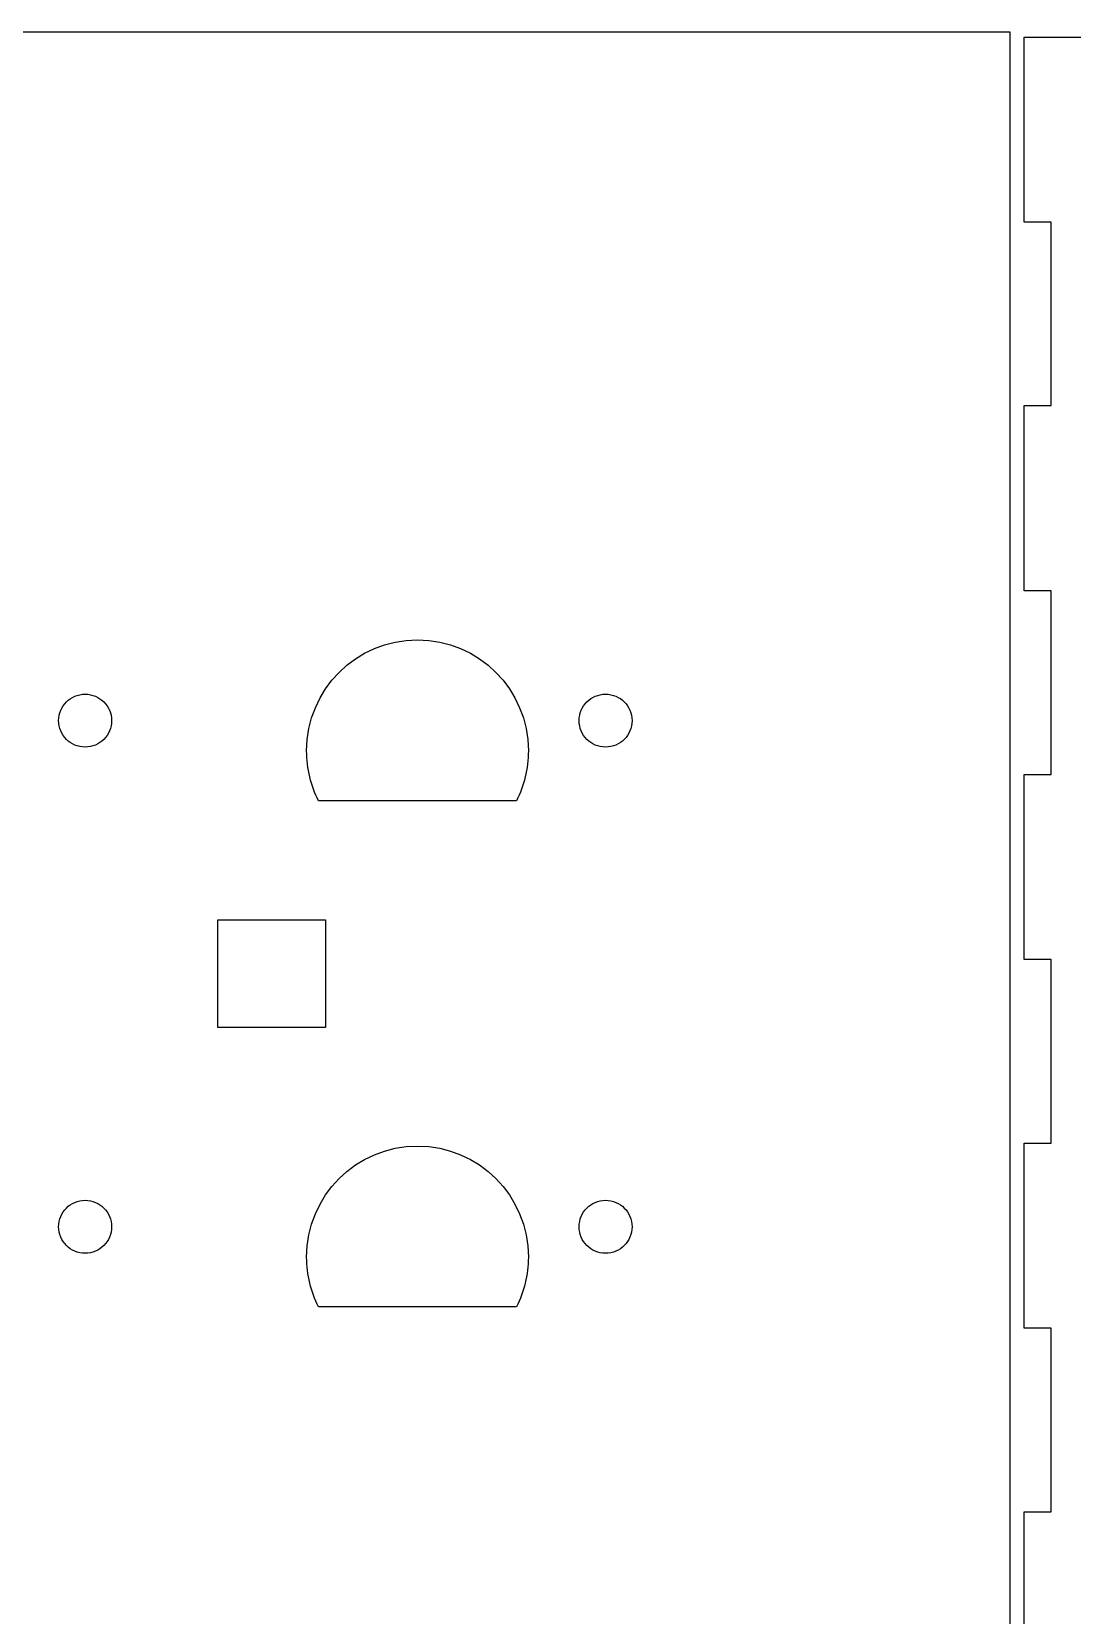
# Model space of a CAD drawing. Extents: x 11 to 585, y 6 to 386.
# Drawn here: x 160.9 to 276.8, y 209.4 to 385.8 of the extents above; entities that cross this region are included whole.
import ezdxf

# ---------------------------------------------------------------- set-up
doc = ezdxf.new("R2010")
doc.units = 0
doc.layers.get('0').update_dxf_attribs({"linetype": 'CONTINUOUS'})

msp = doc.modelspace()

# ---------------------------------------------------------------- linework, layer by layer
at = {"color": 7}
for p, q in [((11.557252, 385.790707), (269.894527, 385.790707)), ((269.894527, 385.790707), (269.894527, 83.715672)), ((271.482083, 364.583279), (271.482083, 385.161611)), ((271.482083, 385.161611), (291.911701, 385.161611)), ((274.482077, 364.583279), (271.482083, 364.583279)), ((274.482077, 344.139945), (274.482077, 364.583279)), ((271.482083, 323.516612), (271.482083, 344.139945)), ((271.482083, 344.139945), (274.482077, 344.139945)), ((274.482077, 323.516612), (271.482083, 323.516612)), ((274.482077, 303.073278), (274.482077, 323.516612)), ((199.064256, 317.079501), (200.199185, 317.495407)), ((200.199185, 317.495407), (201.382994, 317.800184)), ((201.382994, 317.800184), (202.609475, 317.987611)), ((202.609475, 317.987611), (203.87242, 318.051469)), ((203.87242, 318.051469), (205.135336, 317.987611)), ((205.135336, 317.987611), (206.361817, 317.800184)), ((206.361817, 317.800184), (207.545627, 317.495407)), ((207.545627, 317.495407), (208.680555, 317.079501)), ((196.014817, 315.227206), (196.965849, 315.939183)), ((196.965849, 315.939183), (197.984389, 316.558686)), ((197.984389, 316.558686), (199.064256, 317.079501)), ((208.680555, 317.079501), (209.760422, 316.558686)), ((209.760422, 316.558686), (210.778962, 315.939183)), ((210.778962, 315.939183), (211.729995, 315.227206)), ((194.340167, 313.550733), (195.137529, 314.428986)), ((195.137529, 314.428986), (196.014817, 315.227206)), ((211.729995, 315.227206), (212.607311, 314.428986)), ((212.607311, 314.428986), (213.404645, 313.550733)), ((193.01011, 311.579024), (193.628939, 312.598673)), ((193.628939, 312.598673), (194.340167, 313.550733)), ((213.404645, 313.550733), (214.115873, 312.598673)), ((214.115873, 312.598673), (214.734702, 311.579024)), ((164.111486, 310.206087), (164.23572, 310.463959)), ((164.23572, 310.463959), (164.383463, 310.707186)), ((164.383463, 310.707186), (164.553305, 310.934285)), ((164.553305, 310.934285), (164.743692, 311.143775)), ((164.743692, 311.143775), (164.953185, 311.334177)), ((164.953185, 311.334177), (165.180289, 311.503998)), ((165.180289, 311.503998), (165.423509, 311.651764)), ((165.423509, 311.651764), (165.681375, 311.775987)), ((165.681375, 311.775987), (165.952421, 311.875188)), ((165.952421, 311.875188), (166.235123, 311.947877)), ((166.235123, 311.947877), (166.528042, 311.992581)), ((166.528042, 311.992581), (166.829653, 312.007821)), ((166.829653, 312.007821), (167.131292, 311.992581)), ((167.131292, 311.992581), (167.424182, 311.947877)), ((167.424182, 311.947877), (167.706884, 311.875188)), ((167.706884, 311.875188), (167.97793, 311.775987)), ((167.97793, 311.775987), (168.235825, 311.651764)), ((168.235825, 311.651764), (168.479044, 311.503998)), ((168.479044, 311.503998), (168.706148, 311.334177)), ((168.706148, 311.334177), (168.915642, 311.143775)), ((168.915642, 311.143775), (169.106029, 310.934285)), ((169.106029, 310.934285), (169.275842, 310.707186)), ((169.275842, 310.707186), (169.423613, 310.463959)), ((169.423613, 310.463959), (169.547848, 310.206087)), ((192.074402, 309.361838), (192.489861, 310.498006)), ((192.489861, 310.498006), (193.01011, 311.579024)), ((214.734702, 311.579024), (215.25495, 310.498006)), ((215.25495, 310.498006), (215.670409, 309.361838)), ((222.115942, 310.206143), (222.240176, 310.464015)), ((222.240176, 310.464015), (222.387919, 310.707243)), ((222.387919, 310.707243), (222.557761, 310.934341)), ((222.557761, 310.934341), (222.748148, 311.143832)), ((222.748148, 311.143832), (222.957641, 311.334233)), ((222.957641, 311.334233), (223.184745, 311.504055)), ((223.184745, 311.504055), (223.427965, 311.651821)), ((223.427965, 311.651821), (223.685831, 311.776044)), ((223.685831, 311.776044), (223.956877, 311.875245)), ((223.956877, 311.875245), (224.239579, 311.947934)), ((224.239579, 311.947934), (224.532498, 311.992638)), ((224.532498, 311.992638), (224.834109, 312.007878)), ((224.834109, 312.007878), (225.135748, 311.992638)), ((225.135748, 311.992638), (225.428638, 311.947934)), ((225.428638, 311.947934), (225.711368, 311.875245)), ((225.711368, 311.875245), (225.982386, 311.776044)), ((225.982386, 311.776044), (226.240281, 311.651821)), ((226.240281, 311.651821), (226.4835, 311.504055)), ((226.4835, 311.504055), (226.710604, 311.334233)), ((226.710604, 311.334233), (226.920098, 311.143832)), ((226.920098, 311.143832), (227.110485, 310.934341)), ((227.110485, 310.934341), (227.280298, 310.707243)), ((227.280298, 310.707243), (227.428069, 310.464015)), ((227.428069, 310.464015), (227.552304, 310.206143)), ((163.87964, 309.057812), (163.89488, 309.359434)), ((163.89488, 308.756192), (163.87964, 309.057812)), ((163.89488, 309.359434), (163.939584, 309.652341)), ((163.939584, 308.463285), (163.89488, 308.756192)), ((163.939584, 309.652341), (164.012285, 309.935052)), ((164.012285, 309.935052), (164.111486, 310.206087)), ((169.547848, 310.206087), (169.647021, 309.935052)), ((169.647021, 309.935052), (169.719721, 309.652341)), ((169.719721, 309.652341), (169.764425, 309.359434)), ((169.764425, 308.756192), (169.719721, 308.463285)), ((169.764425, 309.359434), (169.779665, 309.057812)), ((169.779665, 309.057812), (169.764425, 308.756192)), ((191.769969, 308.176742), (192.074402, 309.361838)), ((215.670409, 309.361838), (215.974843, 308.176745)), ((221.884096, 309.057868), (221.899336, 309.35949)), ((221.899336, 308.756249), (221.884096, 309.057868)), ((221.899336, 309.35949), (221.94404, 309.652398)), ((221.94404, 308.463342), (221.899336, 308.756249)), ((221.94404, 309.652398), (222.016741, 309.935108)), ((222.016741, 309.935108), (222.115942, 310.206143)), ((227.552304, 310.206143), (227.651477, 309.935108)), ((227.651477, 309.935108), (227.724177, 309.652398)), ((227.724177, 309.652398), (227.768881, 309.35949)), ((227.768881, 308.756249), (227.724177, 308.463342)), ((227.768881, 309.35949), (227.784121, 309.057868)), ((227.784121, 309.057868), (227.768881, 308.756249)), ((164.012285, 308.180575), (163.939584, 308.463285)), ((164.111486, 307.90954), (164.012285, 308.180575)), ((164.23572, 307.651668), (164.111486, 307.90954)), ((164.383463, 307.40844), (164.23572, 307.651668)), ((164.553305, 307.181339), (164.383463, 307.40844)), ((164.743692, 306.971848), (164.553305, 307.181339)), ((164.953185, 306.78145), (164.743692, 306.971848)), ((168.915642, 306.971848), (168.706148, 306.78145)), ((169.106029, 307.181339), (168.915642, 306.971848)), ((169.275842, 307.40844), (169.106029, 307.181339)), ((169.423613, 307.651668), (169.275842, 307.40844)), ((169.547848, 307.90954), (169.423613, 307.651668)), ((169.647021, 308.180575), (169.547848, 307.90954)), ((169.719721, 308.463285), (169.647021, 308.180575)), ((191.518961, 305.684647), (191.582743, 306.94894)), ((191.582743, 306.94894), (191.769969, 308.176742)), ((215.974843, 308.176745), (216.162069, 306.94894)), ((216.162069, 306.94894), (216.225879, 305.684647)), ((222.016741, 308.180631), (221.94404, 308.463342)), ((222.115942, 307.909596), (222.016741, 308.180631)), ((222.240176, 307.651724), (222.115942, 307.909596)), ((222.387919, 307.408497), (222.240176, 307.651724)), ((222.557761, 307.181395), (222.387919, 307.408497)), ((222.748148, 306.971905), (222.557761, 307.181395)), ((222.957641, 306.781506), (222.748148, 306.971905)), ((226.920098, 306.971905), (226.710604, 306.781506)), ((227.110485, 307.181395), (226.920098, 306.971905)), ((227.280298, 307.408497), (227.110485, 307.181395)), ((227.428069, 307.651724), (227.280298, 307.408497)), ((227.552304, 307.909596), (227.428069, 307.651724)), ((227.651477, 308.180631), (227.552304, 307.909596)), ((227.724177, 308.463342), (227.651477, 308.180631)), ((165.180289, 306.611625), (164.953185, 306.78145)), ((165.423509, 306.463862), (165.180289, 306.611625)), ((165.681375, 306.339639), (165.423509, 306.463862)), ((165.952421, 306.240438), (165.681375, 306.339639)), ((166.235123, 306.167746), (165.952421, 306.240438)), ((166.528042, 306.123042), (166.235123, 306.167746)), ((166.829653, 306.107802), (166.528042, 306.123042)), ((167.131292, 306.123042), (166.829653, 306.107802)), ((167.424182, 306.167746), (167.131292, 306.123042)), ((167.706884, 306.240438), (167.424182, 306.167746)), ((167.97793, 306.339639), (167.706884, 306.240438)), ((168.235825, 306.463862), (167.97793, 306.339639)), ((168.479044, 306.611625), (168.235825, 306.463862)), ((168.706148, 306.78145), (168.479044, 306.611625)), ((191.524182, 305.311154), (191.518537, 305.684647)), ((191.518537, 305.684647), (191.518961, 305.684647)), ((191.541115, 304.940545), (191.524182, 305.311154)), ((216.220235, 305.311255), (216.203866, 304.940712)), ((216.225879, 305.684647), (216.220235, 305.311255)), ((223.184745, 306.611682), (222.957641, 306.781506)), ((223.427965, 306.463919), (223.184745, 306.611682)), ((223.685831, 306.339696), (223.427965, 306.463919)), ((223.956877, 306.240495), (223.685831, 306.339696)), ((224.239579, 306.167803), (223.956877, 306.240495)), ((224.532498, 306.123099), (224.239579, 306.167803)), ((224.834109, 306.107859), (224.532498, 306.123099)), ((225.135748, 306.123099), (224.834109, 306.107859)), ((225.428638, 306.167803), (225.135748, 306.123099)), ((225.711368, 306.240495), (225.428638, 306.167803)), ((225.982386, 306.339696), (225.711368, 306.240495)), ((226.240281, 306.463919), (225.982386, 306.339696)), ((226.4835, 306.611682), (226.240281, 306.463919)), ((226.710604, 306.781506), (226.4835, 306.611682)), ((191.569055, 304.572959), (191.541115, 304.940545)), ((191.607635, 304.208528), (191.569055, 304.572959)), ((191.656826, 303.847397), (191.607635, 304.208528)), ((191.716431, 303.489694), (191.656826, 303.847397)), ((191.786281, 303.135565), (191.716431, 303.489694)), ((216.031485, 303.489866), (215.962622, 303.135695)), ((216.090187, 303.847594), (216.031485, 303.489866)), ((216.138588, 304.20874), (216.090187, 303.847594)), ((216.17649, 304.57316), (216.138588, 304.20874)), ((216.203866, 304.940712), (216.17649, 304.57316)), ((191.866179, 302.785143), (191.786281, 303.135565)), ((191.955925, 302.438566), (191.866179, 302.785143)), ((192.05538, 302.095974), (191.955925, 302.438566)), ((192.16429, 301.757499), (192.05538, 302.095974)), ((192.282513, 301.423283), (192.16429, 301.757499)), ((215.588565, 301.757443), (215.471161, 301.423195)), ((215.696543, 302.095957), (215.588565, 301.757443)), ((215.794982, 302.438597), (215.696543, 302.095957)), ((215.883741, 302.785225), (215.794982, 302.438597)), ((215.962622, 303.135695), (215.883741, 302.785225)), ((271.482083, 282.449946), (271.482083, 303.073278)), ((271.482083, 303.073278), (274.482077, 303.073278)), ((192.40988, 301.093464), (192.282513, 301.423283)), ((192.546165, 300.768175), (192.40988, 301.093464)), ((192.691199, 300.447556), (192.546165, 300.768175)), ((192.844784, 300.131744), (192.691199, 300.447556)), ((194.223919, 300.131744), (192.844784, 300.131744)), ((195.603055, 300.131744), (194.223919, 300.131744)), ((196.982162, 300.131744), (195.603055, 300.131744)), ((198.361297, 300.131744), (196.982162, 300.131744)), ((199.740433, 300.131744), (198.361297, 300.131744)), ((201.119568, 300.131744), (199.740433, 300.131744)), ((202.498675, 300.131744), (201.119568, 300.131744)), ((203.87781, 300.131744), (202.498675, 300.131744)), ((205.256946, 300.131744), (203.87781, 300.131744)), ((206.636081, 300.131744), (205.256946, 300.131744)), ((208.015188, 300.131744), (206.636081, 300.131744)), ((209.394323, 300.131744), (208.015188, 300.131744)), ((210.773459, 300.131744), (209.394323, 300.131744)), ((212.152594, 300.131744), (210.773459, 300.131744)), ((213.531701, 300.131744), (212.152594, 300.131744)), ((214.910837, 300.131744), (213.531701, 300.131744)), ((215.064224, 300.447494), (214.910837, 300.131744)), ((215.208863, 300.768079), (215.064224, 300.447494)), ((215.344556, 301.09336), (215.208863, 300.768079)), ((215.471161, 301.423195), (215.344556, 301.09336)), ((181.614485, 286.877363), (193.614489, 286.877363)), ((181.614485, 274.877365), (181.614485, 286.877363)), ((193.614489, 286.877363), (193.614489, 274.877365)), ((274.482077, 282.449946), (271.482083, 282.449946)), ((274.482077, 262.006612), (274.482077, 282.449946)), ((193.614489, 274.877365), (181.614485, 274.877365)), ((199.064256, 260.708604), (200.199185, 261.124509)), ((200.199185, 261.124509), (201.382994, 261.429287)), ((201.382994, 261.429287), (202.609475, 261.616713)), ((202.609475, 261.616713), (203.87242, 261.680572)), ((203.87242, 261.680572), (205.135336, 261.616713)), ((205.135336, 261.616713), (206.361817, 261.429287)), ((206.361817, 261.429287), (207.545627, 261.124509)), ((207.545627, 261.124509), (208.680555, 260.708604)), ((271.482083, 241.383279), (271.482083, 262.006612)), ((271.482083, 262.006612), (274.482077, 262.006612)), ((196.014817, 258.856309), (196.965849, 259.568285)), ((196.965849, 259.568285), (197.984389, 260.187788)), ((197.984389, 260.187788), (199.064256, 260.708604)), ((208.680555, 260.708604), (209.760422, 260.187788)), ((209.760422, 260.187788), (210.778962, 259.568285)), ((210.778962, 259.568285), (211.729995, 258.856309)), ((194.340167, 257.179836), (195.137529, 258.058089)), ((195.137529, 258.058089), (196.014817, 258.856309)), ((211.729995, 258.856309), (212.607311, 258.058089)), ((212.607311, 258.058089), (213.404645, 257.179836)), ((193.01011, 255.208127), (193.628939, 256.227776)), ((193.628939, 256.227776), (194.340167, 257.179836)), ((213.404645, 257.179836), (214.115873, 256.227776)), ((214.115873, 256.227776), (214.734702, 255.208127)), ((164.111486, 253.835189), (164.23572, 254.093061)), ((164.23572, 254.093061), (164.383463, 254.336289)), ((164.383463, 254.336289), (164.553305, 254.563387)), ((164.553305, 254.563387), (164.743692, 254.772878)), ((164.743692, 254.772878), (164.953185, 254.963279)), ((164.953185, 254.963279), (165.180289, 255.133101)), ((165.180289, 255.133101), (165.423509, 255.280867)), ((165.423509, 255.280867), (165.681375, 255.40509)), ((165.681375, 255.40509), (165.952421, 255.504291)), ((165.952421, 255.504291), (166.235123, 255.57698)), ((166.235123, 255.57698), (166.528042, 255.621684)), ((166.528042, 255.621684), (166.829653, 255.636924)), ((166.829653, 255.636924), (167.131292, 255.621684)), ((167.131292, 255.621684), (167.424182, 255.57698)), ((167.424182, 255.57698), (167.706884, 255.504291)), ((167.706884, 255.504291), (167.97793, 255.40509)), ((167.97793, 255.40509), (168.235825, 255.280867)), ((168.235825, 255.280867), (168.479044, 255.133101)), ((168.479044, 255.133101), (168.706148, 254.963279)), ((168.706148, 254.963279), (168.915642, 254.772878)), ((168.915642, 254.772878), (169.106029, 254.563387)), ((169.106029, 254.563387), (169.275842, 254.336289)), ((169.275842, 254.336289), (169.423613, 254.093061)), ((169.423613, 254.093061), (169.547848, 253.835189)), ((192.074402, 252.990941), (192.489861, 254.127109)), ((192.489861, 254.127109), (193.01011, 255.208127)), ((214.734702, 255.208127), (215.25495, 254.127109)), ((215.25495, 254.127109), (215.670409, 252.990941)), ((222.115942, 253.835246), (222.240176, 254.093118)), ((222.240176, 254.093118), (222.387919, 254.336345)), ((222.387919, 254.336345), (222.557761, 254.563444)), ((222.557761, 254.563444), (222.748148, 254.772935)), ((222.748148, 254.772935), (222.957641, 254.963336)), ((222.957641, 254.963336), (223.184745, 255.133157)), ((223.184745, 255.133157), (223.427965, 255.280923)), ((223.427965, 255.280923), (223.685831, 255.405146)), ((223.685831, 255.405146), (223.956877, 255.504347)), ((223.956877, 255.504347), (224.239579, 255.577037)), ((224.239579, 255.577037), (224.532498, 255.621741)), ((224.532498, 255.621741), (224.834109, 255.636981)), ((224.834109, 255.636981), (225.135748, 255.621741)), ((225.135748, 255.621741), (225.428638, 255.577037)), ((225.428638, 255.577037), (225.711368, 255.504347)), ((225.711368, 255.504347), (225.982386, 255.405146)), ((225.982386, 255.405146), (226.240281, 255.280923)), ((226.240281, 255.280923), (226.4835, 255.133157)), ((226.4835, 255.133157), (226.710604, 254.963336)), ((226.710604, 254.963336), (226.920098, 254.772935)), ((226.920098, 254.772935), (227.110485, 254.563444)), ((227.110485, 254.563444), (227.280298, 254.336345)), ((227.280298, 254.336345), (227.428069, 254.093118)), ((227.428069, 254.093118), (227.552304, 253.835246)), ((163.87964, 252.686914), (163.89488, 252.988537)), ((163.89488, 252.385295), (163.87964, 252.686914)), ((163.89488, 252.988537), (163.939584, 253.281444)), ((163.939584, 252.092388), (163.89488, 252.385295)), ((163.939584, 253.281444), (164.012285, 253.564154)), ((164.012285, 253.564154), (164.111486, 253.835189)), ((169.547848, 253.835189), (169.647021, 253.564154)), ((169.647021, 253.564154), (169.719721, 253.281444)), ((169.719721, 253.281444), (169.764425, 252.988537)), ((169.764425, 252.385295), (169.719721, 252.092388)), ((169.764425, 252.988537), (169.779665, 252.686914)), ((169.779665, 252.686914), (169.764425, 252.385295)), ((191.769969, 251.805845), (192.074402, 252.990941)), ((215.670409, 252.990941), (215.974843, 251.805845)), ((221.884096, 252.686971), (221.899336, 252.988593)), ((221.899336, 252.385352), (221.884096, 252.686971)), ((221.899336, 252.988593), (221.94404, 253.2815)), ((221.94404, 252.092444), (221.899336, 252.385352)), ((221.94404, 253.2815), (222.016741, 253.564211)), ((222.016741, 253.564211), (222.115942, 253.835246)), ((227.552304, 253.835246), (227.651477, 253.564211)), ((227.651477, 253.564211), (227.724177, 253.2815)), ((227.724177, 253.2815), (227.768881, 252.988593)), ((227.768881, 252.385352), (227.724177, 252.092444)), ((227.768881, 252.988593), (227.784121, 252.686971)), ((227.784121, 252.686971), (227.768881, 252.385352)), ((164.012285, 251.809677), (163.939584, 252.092388)), ((164.111486, 251.538643), (164.012285, 251.809677)), ((164.23572, 251.28077), (164.111486, 251.538643)), ((164.383463, 251.037543), (164.23572, 251.28077)), ((164.553305, 250.810441), (164.383463, 251.037543)), ((164.743692, 250.600951), (164.553305, 250.810441)), ((164.953185, 250.410552), (164.743692, 250.600951)), ((168.915642, 250.600951), (168.706148, 250.410552)), ((169.106029, 250.810441), (168.915642, 250.600951)), ((169.275842, 251.037543), (169.106029, 250.810441)), ((169.423613, 251.28077), (169.275842, 251.037543)), ((169.547848, 251.538643), (169.423613, 251.28077)), ((169.647021, 251.809677), (169.547848, 251.538643)), ((169.719721, 252.092388), (169.647021, 251.809677)), ((191.518961, 249.313749), (191.582743, 250.578043)), ((191.582743, 250.578043), (191.769969, 251.805845)), ((215.974843, 251.805845), (216.162069, 250.578043)), ((216.162069, 250.578043), (216.225879, 249.313749)), ((222.016741, 251.809734), (221.94404, 252.092444)), ((222.115942, 251.538699), (222.016741, 251.809734)), ((222.240176, 251.280827), (222.115942, 251.538699)), ((222.387919, 251.037599), (222.240176, 251.280827)), ((222.557761, 250.810498), (222.387919, 251.037599)), ((222.748148, 250.601007), (222.557761, 250.810498)), ((222.957641, 250.410609), (222.748148, 250.601007)), ((226.920098, 250.601007), (226.710604, 250.410609)), ((227.110485, 250.810498), (226.920098, 250.601007)), ((227.280298, 251.037599), (227.110485, 250.810498)), ((227.428069, 251.280827), (227.280298, 251.037599)), ((227.552304, 251.538699), (227.428069, 251.280827)), ((227.651477, 251.809734), (227.552304, 251.538699)), ((227.724177, 252.092444), (227.651477, 251.809734)), ((165.180289, 250.240728), (164.953185, 250.410552)), ((165.423509, 250.092965), (165.180289, 250.240728)), ((165.681375, 249.968742), (165.423509, 250.092965)), ((165.952421, 249.869541), (165.681375, 249.968742)), ((166.235123, 249.796849), (165.952421, 249.869541)), ((166.528042, 249.752145), (166.235123, 249.796849)), ((166.829653, 249.736933), (166.528042, 249.752145)), ((167.131292, 249.752145), (166.829653, 249.736933)), ((167.424182, 249.796849), (167.131292, 249.752145)), ((167.706884, 249.869541), (167.424182, 249.796849)), ((167.97793, 249.968742), (167.706884, 249.869541)), ((168.235825, 250.092965), (167.97793, 249.968742)), ((168.479044, 250.240728), (168.235825, 250.092965)), ((168.706148, 250.410552), (168.479044, 250.240728)), ((191.524182, 248.940256), (191.518537, 249.313749)), ((191.518537, 249.313749), (191.518961, 249.313749)), ((191.541115, 248.569648), (191.524182, 248.940256)), ((216.220235, 248.940358), (216.203866, 248.569814)), ((216.225879, 249.313749), (216.220235, 248.940358)), ((223.184745, 250.240784), (222.957641, 250.410609)), ((223.427965, 250.093021), (223.184745, 250.240784)), ((223.685831, 249.968798), (223.427965, 250.093021)), ((223.956877, 249.869597), (223.685831, 249.968798)), ((224.239579, 249.796905), (223.956877, 249.869597)), ((224.532498, 249.752201), (224.239579, 249.796905)), ((224.834109, 249.736989), (224.532498, 249.752201)), ((225.135748, 249.752201), (224.834109, 249.736989)), ((225.428638, 249.796905), (225.135748, 249.752201)), ((225.711368, 249.869597), (225.428638, 249.796905)), ((225.982386, 249.968798), (225.711368, 249.869597)), ((226.240281, 250.093021), (225.982386, 249.968798)), ((226.4835, 250.240784), (226.240281, 250.093021)), ((226.710604, 250.410609), (226.4835, 250.240784)), ((191.569055, 248.202062), (191.541115, 248.569648)), ((191.607635, 247.837631), (191.569055, 248.202062)), ((191.656826, 247.4765), (191.607635, 247.837631)), ((191.716431, 247.118797), (191.656826, 247.4765)), ((191.786281, 246.764667), (191.716431, 247.118797)), ((216.031485, 247.118969), (215.962622, 246.764797)), ((216.090187, 247.476697), (216.031485, 247.118969)), ((216.138588, 247.837843), (216.090187, 247.476697)), ((216.17649, 248.202262), (216.138588, 247.837843)), ((216.203866, 248.569814), (216.17649, 248.202262)), ((191.866179, 246.414246), (191.786281, 246.764667)), ((191.955925, 246.067669), (191.866179, 246.414246)), ((192.05538, 245.725076), (191.955925, 246.067669)), ((192.16429, 245.386602), (192.05538, 245.725076)), ((192.282513, 245.052386), (192.16429, 245.386602)), ((215.588565, 245.386545), (215.471161, 245.052298)), ((215.696543, 245.725059), (215.588565, 245.386545)), ((215.794982, 246.0677), (215.696543, 245.725059)), ((215.883741, 246.414328), (215.794982, 246.0677)), ((215.962622, 246.764797), (215.883741, 246.414328)), ((192.40988, 244.722567), (192.282513, 245.052386)), ((192.546165, 244.397277), (192.40988, 244.722567)), ((192.691199, 244.076659), (192.546165, 244.397277)), ((192.844784, 243.760846), (192.691199, 244.076659)), ((194.223919, 243.760846), (192.844784, 243.760846)), ((195.603055, 243.760846), (194.223919, 243.760846)), ((196.982162, 243.760846), (195.603055, 243.760846)), ((198.361297, 243.760846), (196.982162, 243.760846)), ((199.740433, 243.760846), (198.361297, 243.760846)), ((201.119568, 243.760846), (199.740433, 243.760846)), ((202.498675, 243.760846), (201.119568, 243.760846)), ((203.87781, 243.760846), (202.498675, 243.760846)), ((205.256946, 243.760846), (203.87781, 243.760846)), ((206.636081, 243.760846), (205.256946, 243.760846)), ((208.015188, 243.760846), (206.636081, 243.760846)), ((209.394323, 243.760846), (208.015188, 243.760846)), ((210.773459, 243.760846), (209.394323, 243.760846)), ((212.152594, 243.760846), (210.773459, 243.760846)), ((213.531701, 243.760846), (212.152594, 243.760846)), ((214.910837, 243.760846), (213.531701, 243.760846)), ((215.064224, 244.076597), (214.910837, 243.760846)), ((215.208863, 244.397181), (215.064224, 244.076597)), ((215.344556, 244.722462), (215.208863, 244.397181)), ((215.471161, 245.052298), (215.344556, 244.722462)), ((274.482077, 241.383279), (271.482083, 241.383279)), ((274.482077, 220.939946), (274.482077, 241.383279)), ((271.482083, 200.316613), (271.482083, 220.939946)), ((271.482083, 220.939946), (274.482077, 220.939946))]:
    msp.add_line(p, q, dxfattribs=at)

doc.saveas('drawing.dxf')
